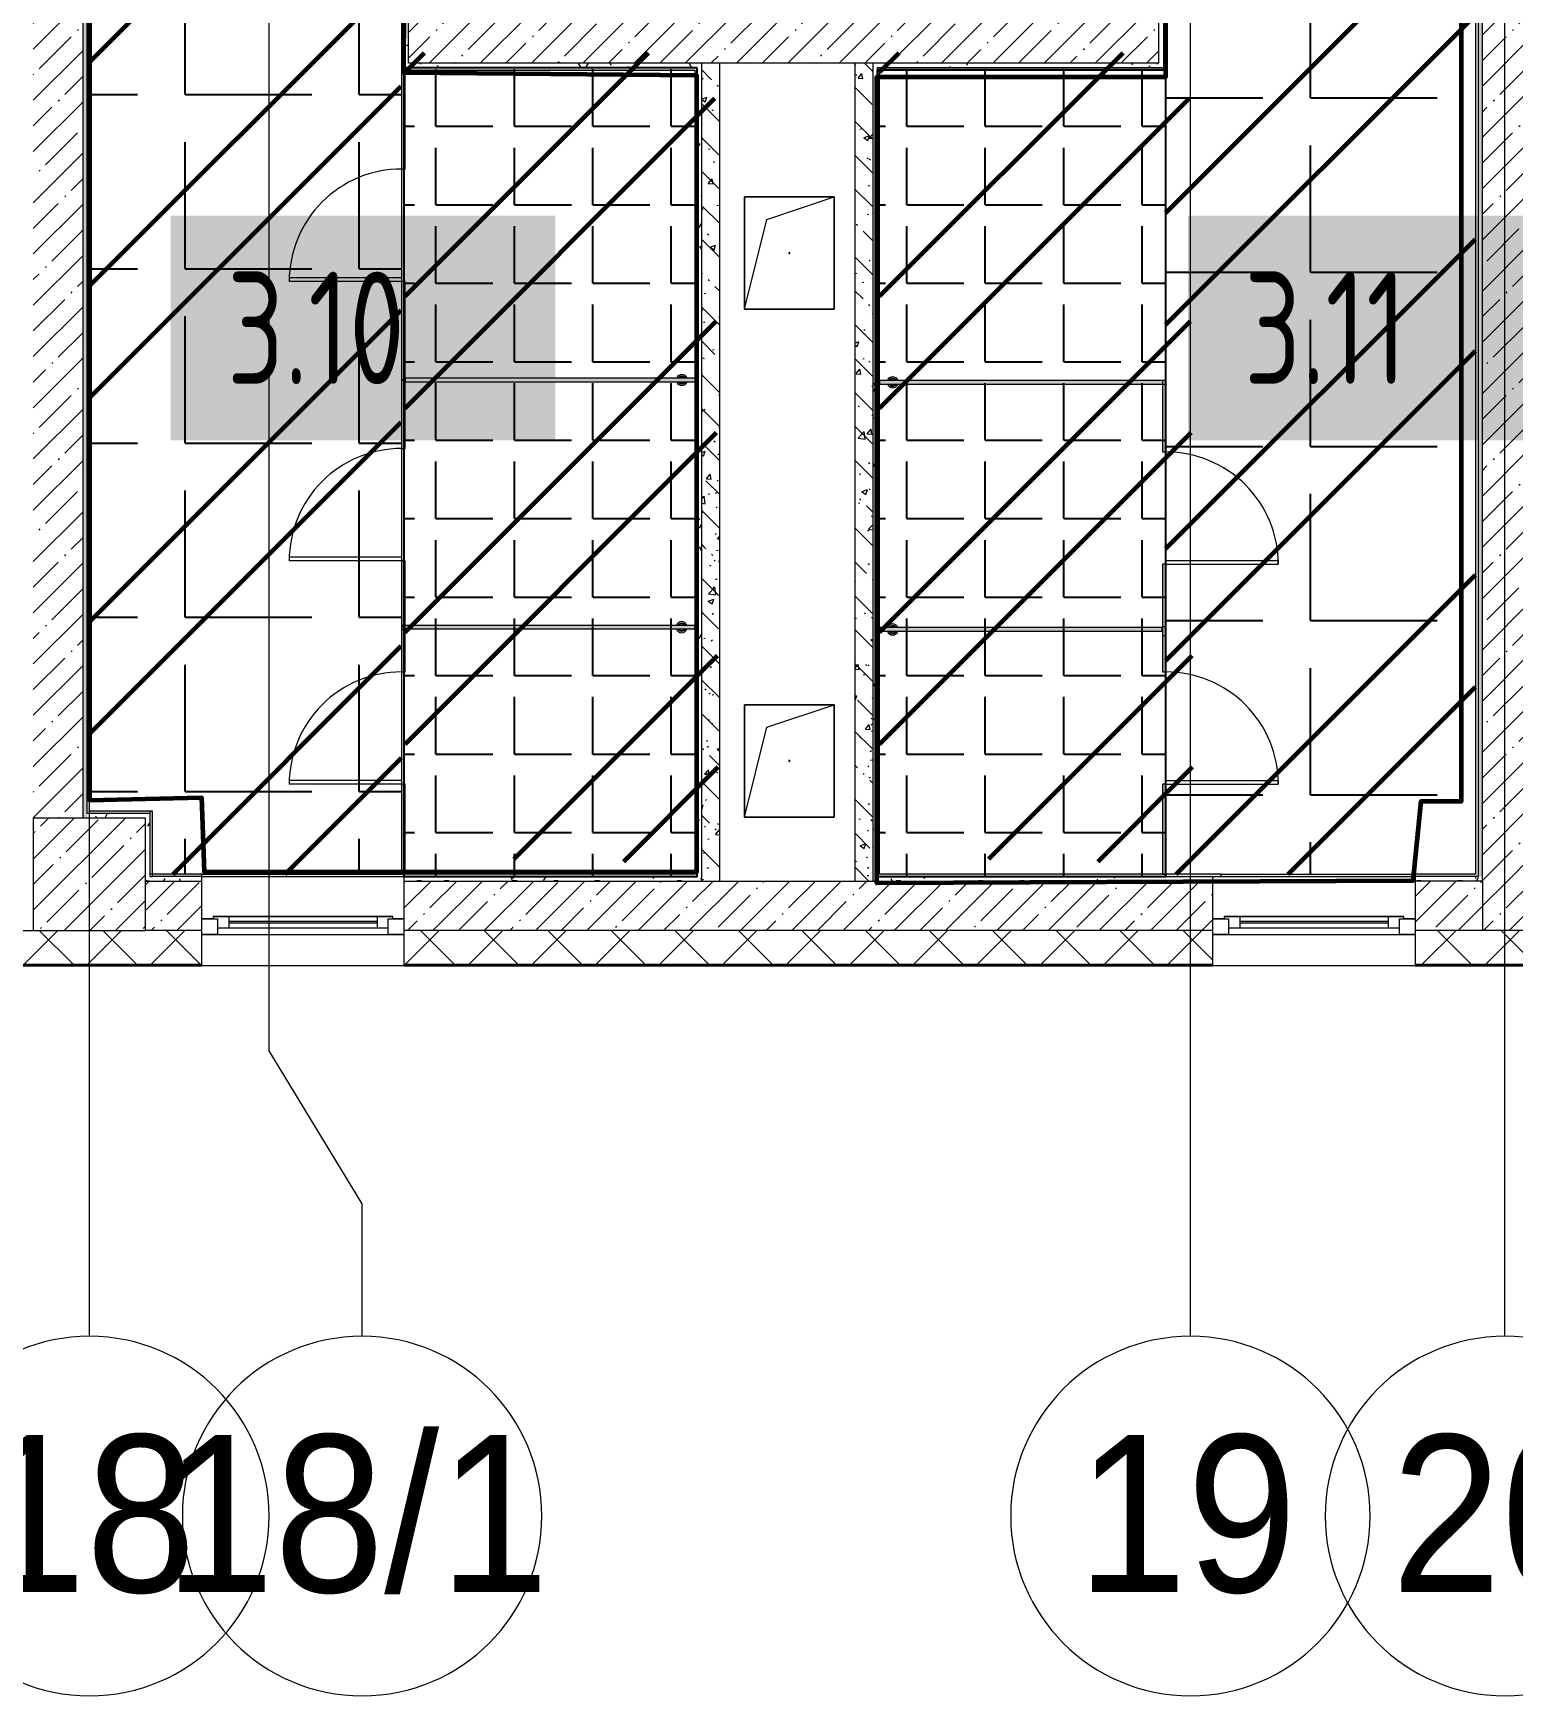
# Model space of a CAD drawing. Header units: millimetres. Extents: x -164500 to 426394, y -51911 to 102118.
# Drawn here: x 354637 to 361222, y -3506 to 3894 of the extents above; entities that cross this region are included whole.
import ezdxf

# ---------------------------------------------------------------- set-up
doc = ezdxf.new("R2010")
doc.units = ezdxf.units.MM
doc.layers.add('1.2.1) плитка КР3', color=140, linetype='Continuous')
doc.layers.add('1.4) Пл КР4', color=125, linetype='Continuous')
for name, color, linetype, lineweight in [('196 1-3 этаж гидро изол', 6, 'Continuous', 60), ('A-FLOR', 7, 'Continuous', 9), ('A-GENM', 7, 'Continuous', 9), ('A-GENM-1', 7, 'Continuous', 20), ('A-GLAZ', 7, 'Continuous', 9), ('A-GLAZ-1', 7, 'Continuous', 5), ('A-WALL', 7, 'Continuous', 5), ('I-WALL', 7, 'Continuous', 5), ('S-COLS', 7, 'Continuous', 9), ('S-COLS-1', 7, 'Continuous', 5), ('Оси', 7, 'Continuous', 9), ('Оси-1', 7, 'Continuous', 20)]:
    doc.layers.add(name, color=color, linetype=linetype, lineweight=lineweight)
doc.layers.add('A-AREA-PATT-3', color=7, linetype='Continuous', lineweight=5, true_color=0xe6fae8, transparency=1)
for name, color, linetype, lineweight, true_color in [('A-DOOR-1', 7, 'Continuous', 5, 0xc0c0c0), ('A-WALL-1', 9, 'Continuous', 5, 0x808080), ('A-WALL-FNSH-1', 9, 'Continuous', 5, 0x808080)]:
    doc.layers.add(name, color=color, linetype=linetype, lineweight=lineweight, true_color=true_color)
doc.styles.add('Arial', font='arial.ttf', dxfattribs={"width": 0.9, "height": 700})
doc.styles.add('СПДС', font='ГОСТ тип А.ttf', dxfattribs={"width": 0.9})
pattern_1 = [(45, (289227.4, 1e-08), (-114.04925, 114.04925), []), (45, (289341.45, 1e-08), (-114.04925, 114.04925), [201.612, -40.322, 6.706, -33.617])]
pattern_2 = [(135, (289227.4, 1e-08), (-150.8683, -150.8683), [213.36, -35.56, 7.112, -35.56]), (135, (289227.4, 150.77), (-150.8683, -150.8683), []), (50, (289227.4, 1e-08), (255.05767, -22.3145), [26.67, -293.37]), (355, (289227.4, 1e-08), (-49.3404, 267.4791), [21.336, -234.696]), (100.451, (289248.66, -1.86), (205.7195, 245.1636), [22.666, -249.326]), (46.184, (289227.4, 71.12), (379.511, -58.86), [40.005, -440.055]), (96.636, (289259.03, 66.2), (332.3634, 346.399), [33.999, -373.989]), (351.184, (289227.4, 71.12), (332.3669, 346.3953), [32.004, -352.044]), (21, (289262.96, 53.34), (212.2602, -143.1711), [26.67, -293.37]), (326, (289262.96, 53.34), (86.5224, 257.8632), [21.336, -234.696]), (71.451, (289280.65, 41.4), (298.78395, 114.6901), [22.666, -249.326]), (37.5, (289227.4, 1e-08), (4.32385, 118.37751), [6.706, -225.146, 6.706, -231.546, -235.585]), (37.5, (289227.4, 1e-08), (4.32385, 118.37751), [-470.103, 6.706, -228.879]), (7.5, (289227.4, 1e-08), (93.54758, 140.2533), [6.706, -129.134, 6.706, -219.812, -89.789]), (7.5, (289227.4, 1e-08), (93.54758, 140.2533), [-362.356, 6.706, -83.083]), (327.5, (289148.1, 1e-08), (189.82734, -8.02019), [6.706, -82.194, 6.706, -270.662, -368.046]), (327.5, (289148.1, 1e-08), (189.82734, -8.02019), [-366.268, 6.706, -361.34]), (317.5, (289112.54, 1e-08), (207.38114, 35.59764), [6.706, -108.864, 6.706, -177.495, -261.366]), (317.5, (289112.54, 1e-08), (207.38114, 35.59764), [-299.771, 6.706, -254.66])]
pattern_3 = [(0, (289227.4, 1e-08), (243.84, 60.96), [20.117, -162.763, 20.117, -162.763, -975.36]), (0, (289227.4, 1e-08), (243.84, 60.96), [-365.76, 20.117, -345.643, 20.117, -162.763, -426.72]), (0, (289227.4, 1e-08), (243.84, 60.96), [-914.4, 20.117, -101.803, 20.117, -284.683]), (120, (289318.84, 30.48), (-174.71291, 180.691634), [20.117, -162.763, 20.117, -162.763, -975.36]), (120, (289318.84, 30.48), (-174.71291, 180.691634), [-365.76, 20.117, -345.643, 20.117, -162.763, -426.72]), (120, (289318.84, 30.48), (-174.71291, 180.691634), [-914.4, 20.117, -101.803, 20.117, -284.683]), (240, (289349.32, 152.4), (-69.12709, -241.651634), [20.117, -162.763, 20.117, -162.763, -975.36]), (240, (289349.32, 152.4), (-69.12709, -241.651634), [-365.76, 20.117, -345.643, 20.117, -162.763, -426.72]), (240, (289349.32, 152.4), (-69.12709, -241.651634), [-914.4, 20.117, -101.803, 20.117, -284.683])]
pattern_4 = [(0, (205553.12, 26879), (0, 349.25), [254, -95.25]), (90, (205553.12, 26879), (-349.25, 2e-14), [254, -95.25])]

# ---------------------------------------------------------------- blocks, each defined once
blk = doc.blocks.new('BSC_Колонна _Прямоугольная - 500х500-V523-Объем проектирования 3 этажа')
at = {"layer": 'S-COLS-1'}
h = blk.add_hatch(dxfattribs=at)
h.set_pattern_fill('FP_16', color=256, style=0, pattern_type=2)
h.set_pattern_definition([(45, (-65660, -150), (-114.04925, 114.04925), []), (45, (-65545.95, -150), (-114.04925, 114.04925), [201.613, -40.323, 6.706, -33.617])])
h.paths.add_polyline_path([(-219.2, -250), (250, -250), (250, 250), (-250, 250), (-250, -250)])
for p, q in [((250, 250), (-250, 250)), ((-250, 250), (-250, -250)), ((250, -250), (250, 250)), ((-250, -250), (250, -250))]:
    blk.add_line(p, q, dxfattribs=at)
blk = doc.blocks.new('120_Окно_СКБ_1Ст - 120_Окно_СКБ_1Ст 900х2500_h_-V538-Объем проектирования 3 этажа')
at = {"layer": 'A-GLAZ'}
for p, q in [((-450, -127), (-450, -57)), ((-450, -57), (-380, -57)), ((-380, -57), (-380, -127)), ((380, -127), (380, -57)), ((380, -57), (450, -57)), ((450, -57), (450, -127)), ((-380, -127), (-450, -127)), ((-380, -127), (-400, -127)), ((-400, -127), (-400, -137)), ((-400, -137), (400, -137)), ((400, -137), (-400, -137)), ((380, -87), (-380, -87)), ((-380, -87), (-380, -127)), ((-330, -137), (-330, -87)), ((330, -137), (330, -87)), ((380, -127), (380, -87)), ((450, -127), (380, -127)), ((400, -127), (380, -127)), ((400, -137), (400, -127))]:
    blk.add_line(p, q, dxfattribs=at)
at = {"layer": 'A-GLAZ-1'}
for p, q in [((450, -57), (-450, -57)), ((-450, -127), (-400, -127)), ((-330, -107), (330, -107)), ((330, -117), (-330, -117)), ((400, -127), (450, -127))]:
    blk.add_line(p, q, dxfattribs=at)
blk = doc.blocks.new('GM_Отверстие прямоугольное _в плите_ - Отверстие-21609437-Объем проектирования 3 этажа')
at = {"layer": 'A-GENM'}
for p, q in [((-200, -250), (-200, 250)), ((-200, 250), (200, 250)), ((200, 250), (-200, 250)), ((-200, 250), (-200, -250)), ((-100, 150), (200, 250)), ((200, 250), (200, -250)), ((200, -250), (200, 250)), ((-200, -250), (-100, 150)), ((200, -250), (-200, -250)), ((-200, -250), (200, -250))]:
    blk.add_line(p, q, dxfattribs=at)
for start, end in [(360, 180), (180, 360)]:
    blk.add_arc((0, 0), 2.5, start, end, dxfattribs=at)
blk = doc.blocks.new('131_Сантехническая перегородка_Дверь_ поз_4 - СД-1-30830986-Объем проектирования 3 этажа')
at = {"layer": 'A-GENM'}
for points in [[(-190, -8), (250, -8), (250, 8), (-190, 8)], [(750, -8), (1190, -7.6), (1190, 8), (750, 8)]]:
    blk.add_hatch(color=256, dxfattribs=at).paths.add_polyline_path(points)
at = {"layer": 'A-DOOR-1'}
for p, q in [((266, 508), (250, 508)), ((250, 8), (250, 508)), ((266, 8), (266, 508)), ((266, 8), (250, 8))]:
    blk.add_line(p, q, dxfattribs=at)
blk.add_arc((250, 8), 500, 360, 90, dxfattribs=at)
at = {"layer": 'A-GENM-1'}
for p, q in [((250, 8), (-190, 8)), ((-190, 8), (-190, -8)), ((250, -8), (250, 8)), ((1190, 8), (750, 8)), ((750, 8), (750, -8)), ((1190, -8), (1190, 8)), ((-190, -8), (250, -8)), ((750, -8), (1190, -8))]:
    blk.add_line(p, q, dxfattribs=at)
blk = doc.blocks.new('131_Сантехническая перегородка_Дверь - СД-1-29846662-Объем проектирования 3 этажа')
at = {"layer": 'A-GENM'}
for points in [[(0, -8), (317.3, -8), (317.3, 8), (0, 8)], [(817.3, -8), (1119.2, -7.8), (1119.2, 8), (817.3, 8), (817.3, -7.8)]]:
    blk.add_hatch(color=256, dxfattribs=at).paths.add_polyline_path(points)
at = {"layer": 'A-DOOR-1'}
for p, q in [((333.3, -8), (317.3, -8)), ((317.3, -8), (317.3, -508)), ((333.3, -8), (333.3, -508)), ((333.3, -508), (317.3, -508))]:
    blk.add_line(p, q, dxfattribs=at)
blk.add_arc((317.3, -8), 500, 270, 0, dxfattribs=at)
at = {"layer": 'A-GENM-1'}
for p, q in [((317.3, 8), (0, 8)), ((0, 8), (0, -8)), ((317.3, -8), (317.3, 8)), ((1134.7, 8), (817.3, 8)), ((817.3, 8), (817.3, -8)), ((1134.7, -8), (1134.7, 8)), ((0, -8), (317.3, -8)), ((817.3, -8), (1134.7, -8))]:
    blk.add_line(p, q, dxfattribs=at)
blk = doc.blocks.new('131_Сантехническая перегородка_Дверь - СД-1-30819167-Объем проектирования 3 этажа')
at = {"layer": 'A-GENM'}
for points in [[(0, -8), (2, -8), (2, 7.5), (18, 7.5), (18, -8), (305.2, -8), (305.2, 8), (0, 7.5)], [(805.2, -8), (1109, -8), (1109, 8), (805.2, 8)]]:
    blk.add_hatch(color=256, dxfattribs=at).paths.add_polyline_path(points)
at = {"layer": 'A-DOOR-1'}
for p, q in [((321.2, 508), (305.2, 508)), ((305.2, 8), (305.2, 508)), ((321.2, 8), (321.2, 508)), ((321.2, 8), (305.2, 8))]:
    blk.add_line(p, q, dxfattribs=at)
blk.add_arc((305.2, 8), 500, 360, 90, dxfattribs=at)
at = {"layer": 'A-GENM-1'}
for p, q in [((305.2, 8), (0, 8)), ((0, 8), (0, -8)), ((305.2, -8), (305.2, 8)), ((1110.4, 8), (805.2, 8)), ((805.2, 8), (805.2, -8)), ((1110.4, -8), (1110.4, 8)), ((0, -8), (305.2, -8)), ((805.2, -8), (1110.4, -8))]:
    blk.add_line(p, q, dxfattribs=at)
blk = doc.blocks.new('131_Сантехническая перегородка_Дверь_сдвиг_ - СД-1-30823593-Объем проектирования 3 этажа')
at = {"layer": 'A-GENM'}
for points in [[(0, -3), (0, -8), (400, -8), (400, 8), (0, 8)], [(900, 8), (900, -8), (1089, -8), (1089, 8)]]:
    blk.add_hatch(color=256, dxfattribs=at).paths.add_polyline_path(points)
at = {"layer": 'A-DOOR-1'}
for p, q in [((416, 508), (400, 508)), ((400, 8), (400, 508)), ((416, 8), (416, 508)), ((416, 8), (400, 8))]:
    blk.add_line(p, q, dxfattribs=at)
blk.add_arc((400, 8), 500, 360, 90, dxfattribs=at)
at = {"layer": 'A-GENM-1'}
for p, q in [((400, 8), (0, 8)), ((0, 8), (0, -8)), ((400, -8), (400, 8)), ((1100, 8), (900, 8)), ((900, 8), (900, -8)), ((1100, -8), (1100, 8)), ((0, -8), (400, -8)), ((900, -8), (1100, -8))]:
    blk.add_line(p, q, dxfattribs=at)
blk = doc.blocks.new('131_Сантехническая перегородка_Дверь_сдвиг_ - СД-1-30819161-Объем проектирования 3 этажа')
at = {"layer": 'A-GENM'}
for points in [[(0, 8), (0, -8), (400, -8), (400, 8), (119.6, 8)], [(900, -8), (1061.8, -8), (1061.8, 8), (900, 8)]]:
    blk.add_hatch(color=256, dxfattribs=at).paths.add_polyline_path(points)
at = {"layer": 'A-DOOR-1'}
for p, q in [((416, -8), (400, -8)), ((400, -8), (400, -508)), ((416, -8), (416, -508)), ((416, -508), (400, -508))]:
    blk.add_line(p, q, dxfattribs=at)
blk.add_arc((400, -8), 500, 270, 0, dxfattribs=at)
at = {"layer": 'A-GENM-1'}
for p, q in [((400, 8), (0, 8)), ((0, 8), (0, -8)), ((400, -8), (400, 8)), ((1100, 8), (900, 8)), ((900, 8), (900, -8)), ((1100, -8), (1100, 8)), ((0, -8), (400, -8)), ((900, -8), (1100, -8))]:
    blk.add_line(p, q, dxfattribs=at)
blk = doc.blocks.new('131_Сантехническая перегородка - СП-4-30850764-Объем проектирования 3 этажа')
at = {"layer": 'A-GENM'}
blk.add_hatch(color=256, dxfattribs=at).paths.add_polyline_path([(1215, -8), (1330, -8), (1330, 8), (56.1, 8), (56.1, -8), (517.2, -8)])
at = {"layer": 'A-GENM', "flags": 128}
for points in [[(126.7, 8), (126.3, 8.5), (126, 9), (125.6, 9.5), (125.2, 9.9), (124.8, 10.4), (124.4, 10.8), (123.9, 11.2), (123.5, 11.6), (123, 12), (122.5, 12.3), (122, 12.7), (121.5, 13), (121, 13.3), (120.5, 13.6), (119.9, 13.8), (119.4, 14), (118.8, 14.3), (118.2, 14.4), (117.6, 14.6), (117, 14.7), (116.5, 14.9), (115.9, 14.9), (115.3, 15), (114.7, 15.1), (114.1, 15.1), (113.5, 15.1), (112.8, 15), (112.2, 15), (111.7, 14.9), (111.1, 14.8), (110.5, 14.7), (109.9, 14.5), (109.3, 14.4), (108.7, 14.2), (108.2, 13.9), (107.6, 13.7), (107.1, 13.4), (106.5, 13.2), (106, 12.9), (105.5, 12.5), (105, 12.2), (104.5, 11.8), (104.1, 11.4), (103.6, 11), (103.2, 10.6), (102.8, 10.2), (102.4, 9.7), (102, 9.3), (101.6, 8.8), (101.3, 8.3), (101.1, 8)], [(101.1, -8), (101.4, -8.5), (101.8, -9), (102.2, -9.5), (102.6, -9.9), (103, -10.4), (103.4, -10.8), (103.8, -11.2), (104.3, -11.6), (104.7, -12), (105.2, -12.3), (105.7, -12.7), (106.2, -13), (106.8, -13.3), (107.3, -13.6), (107.9, -13.8), (108.4, -14), (109, -14.3), (109.6, -14.4), (110.1, -14.6), (110.7, -14.7), (111.3, -14.9), (111.9, -14.9), (112.5, -15), (113.1, -15.1), (113.7, -15.1), (114.3, -15.1), (114.9, -15), (115.5, -15), (116.1, -14.9), (116.7, -14.8), (117.3, -14.7), (117.9, -14.5), (118.5, -14.4), (119, -14.2), (119.6, -13.9), (120.2, -13.7), (120.7, -13.4), (121.2, -13.2), (121.7, -12.9), (122.3, -12.5), (122.7, -12.2), (123.2, -11.8), (123.7, -11.4), (124.1, -11), (124.6, -10.6), (125, -10.2), (125.4, -9.7), (125.8, -9.3), (126.1, -8.8), (126.5, -8.3), (126.7, -8)]]:
    blk.add_lwpolyline(points, dxfattribs=at)
at = {"layer": 'A-GENM'}
for radius, start, end in [(24.6, 19.91127, 160.08873), (17.6, 37.33695, 151.02691), (15.1, 33.78108, 146.21892), (24.6, 199.91127, 340.08873), (17.6, 208.97309, 322.66305), (15.1, 213.78108, 326.21892)]:
    blk.add_arc((113.9, 0), radius, start, end, dxfattribs=at)
at = {"layer": 'A-GENM-1'}
for p, q in [((1330, 8), (55.2, 8)), ((55.2, 8), (55.2, -8)), ((1330, -8), (1330, 8)), ((55.2, -8), (1330, -8))]:
    blk.add_line(p, q, dxfattribs=at)
blk = doc.blocks.new('131_Сантехническая перегородка - СП-4-30850728-Объем проектирования 3 этажа')
at = {"layer": 'A-GENM'}
blk.add_hatch(color=256, dxfattribs=at).paths.add_polyline_path([(143.3, -8), (1330, -8), (1330, 8), (72.2, 8), (72.2, -8)])
at = {"layer": 'A-GENM', "flags": 128}
for points in [[(142.8, 8), (142.5, 8.5), (142.1, 9), (141.8, 9.5), (141.4, 9.9), (141, 10.4), (140.5, 10.8), (140.1, 11.2), (139.6, 11.6), (139.2, 12), (138.7, 12.3), (138.2, 12.7), (137.7, 13), (137.1, 13.3), (136.6, 13.6), (136.1, 13.8), (135.5, 14), (134.9, 14.3), (134.4, 14.4), (133.8, 14.6), (133.2, 14.7), (132.6, 14.9), (132, 14.9), (131.4, 15), (130.8, 15.1), (130.2, 15.1), (129.6, 15.1), (129, 15), (128.4, 15), (127.8, 14.9), (127.2, 14.8), (126.6, 14.7), (126, 14.5), (125.4, 14.4), (124.9, 14.2), (124.3, 13.9), (123.8, 13.7), (123.2, 13.4), (122.7, 13.2), (122.2, 12.9), (121.7, 12.5), (121.2, 12.2), (120.7, 11.8), (120.2, 11.4), (119.8, 11), (119.3, 10.6), (118.9, 10.2), (118.5, 9.7), (118.1, 9.3), (117.8, 8.8), (117.4, 8.3), (117.3, 8)], [(117.3, -8), (117.6, -8.5), (117.9, -9), (118.3, -9.5), (118.7, -9.9), (119.1, -10.4), (119.5, -10.8), (120, -11.2), (120.4, -11.6), (120.9, -12), (121.4, -12.3), (121.9, -12.7), (122.4, -13), (122.9, -13.3), (123.5, -13.6), (124, -13.8), (124.6, -14), (125.1, -14.3), (125.7, -14.4), (126.3, -14.6), (126.9, -14.7), (127.5, -14.9), (128.1, -14.9), (128.7, -15), (129.3, -15.1), (129.9, -15.1), (130.5, -15.1), (131.1, -15), (131.7, -15), (132.3, -14.9), (132.9, -14.8), (133.4, -14.7), (134, -14.5), (134.6, -14.4), (135.2, -14.2), (135.7, -13.9), (136.3, -13.7), (136.8, -13.4), (137.4, -13.2), (137.9, -12.9), (138.4, -12.5), (138.9, -12.2), (139.4, -11.8), (139.8, -11.4), (140.3, -11), (140.7, -10.6), (141.1, -10.2), (141.5, -9.7), (141.9, -9.3), (142.3, -8.8), (142.6, -8.3), (142.8, -8)]]:
    blk.add_lwpolyline(points, dxfattribs=at)
at = {"layer": 'A-GENM'}
for radius, start, end in [(24.6, 19.91127, 160.08873), (17.6, 37.33695, 151.02691), (15.1, 33.78108, 146.21892), (24.6, 199.91127, 340.08873), (17.6, 208.97309, 322.66305), (15.1, 213.78108, 326.21892)]:
    blk.add_arc((130, 0), radius, start, end, dxfattribs=at)
at = {"layer": 'A-GENM-1'}
for p, q in [((1330, 8), (71.3, 8)), ((71.3, 8), (71.3, -8)), ((1330, -8), (1330, 8)), ((71.3, -8), (1330, -8))]:
    blk.add_line(p, q, dxfattribs=at)
blk = doc.blocks.new('131_Сантехническая перегородка - СП-4-30819166-Объем проектирования 3 этажа')
at = {"layer": 'A-GENM'}
blk.add_hatch(color=256, dxfattribs=at).paths.add_polyline_path([(1322.9, 8), (41.3, 8), (41.3, -8), (1330, -8), (1330, 8)])
at = {"layer": 'A-GENM', "flags": 128}
for points in [[(111.4, 8), (111, 8.5), (110.7, 9), (110.3, 9.5), (109.9, 9.9), (109.5, 10.4), (109.1, 10.8), (108.6, 11.2), (108.2, 11.6), (107.7, 12), (107.2, 12.3), (106.7, 12.7), (106.2, 13), (105.7, 13.3), (105.2, 13.6), (104.6, 13.8), (104, 14), (103.5, 14.3), (102.9, 14.4), (102.3, 14.6), (101.7, 14.7), (101.1, 14.9), (100.6, 14.9), (100, 15), (99.4, 15.1), (98.7, 15.1), (98.1, 15.1), (97.5, 15), (96.9, 15), (96.3, 14.9), (95.8, 14.8), (95.2, 14.7), (94.6, 14.5), (94, 14.4), (93.4, 14.2), (92.9, 13.9), (92.3, 13.7), (91.8, 13.4), (91.2, 13.2), (90.7, 12.9), (90.2, 12.5), (89.7, 12.2), (89.2, 11.8), (88.8, 11.4), (88.3, 11), (87.9, 10.6), (87.5, 10.2), (87.1, 9.7), (86.7, 9.3), (86.3, 8.8), (86, 8.3), (85.8, 8)], [(85.8, -8), (86.1, -8.5), (86.5, -9), (86.9, -9.5), (87.2, -9.9), (87.6, -10.4), (88.1, -10.8), (88.5, -11.2), (89, -11.6), (89.4, -12), (89.9, -12.3), (90.4, -12.7), (90.9, -13), (91.5, -13.3), (92, -13.6), (92.6, -13.8), (93.1, -14), (93.7, -14.3), (94.3, -14.4), (94.8, -14.6), (95.4, -14.7), (96, -14.9), (96.6, -14.9), (97.2, -15), (97.8, -15.1), (98.4, -15.1), (99, -15.1), (99.6, -15), (100.2, -15), (100.8, -14.9), (101.4, -14.8), (102, -14.7), (102.6, -14.5), (103.2, -14.4), (103.7, -14.2), (104.3, -13.9), (104.8, -13.7), (105.4, -13.4), (105.9, -13.2), (106.4, -12.9), (106.9, -12.5), (107.4, -12.2), (107.9, -11.8), (108.4, -11.4), (108.8, -11), (109.3, -10.6), (109.7, -10.2), (110.1, -9.7), (110.5, -9.3), (110.8, -8.8), (111.2, -8.3), (111.4, -8)]]:
    blk.add_lwpolyline(points, dxfattribs=at)
at = {"layer": 'A-GENM'}
for radius, start, end in [(24.6, 19.91127, 160.08873), (17.6, 28.97309, 151.02691), (15.1, 33.78108, 146.21892), (24.6, 199.91127, 340.08873), (17.6, 208.97309, 331.02691), (15.1, 213.78108, 326.21892)]:
    blk.add_arc((98.6, 0), radius, start, end, dxfattribs=at)
at = {"layer": 'A-GENM-1'}
for p, q in [((1330, 8), (39.9, 8)), ((39.9, 8), (39.9, -8)), ((1330, -8), (1330, 8)), ((39.9, -8), (1330, -8))]:
    blk.add_line(p, q, dxfattribs=at)
blk = doc.blocks.new('131_Сантехническая перегородка - СП-4-29831414-Объем проектирования 3 этажа')
at = {"layer": 'A-GENM'}
blk.add_hatch(color=256, dxfattribs=at).paths.add_polyline_path([(1307.1, 8), (25.5, 8), (25.5, -8), (1330, -8), (1330, 8)])
at = {"layer": 'A-GENM', "flags": 128}
for points in [[(97, 8), (96.7, 8.5), (96.3, 9), (95.9, 9.5), (95.5, 9.9), (95.1, 10.4), (94.7, 10.8), (94.3, 11.2), (93.8, 11.6), (93.3, 12), (92.9, 12.3), (92.4, 12.7), (91.8, 13), (91.3, 13.3), (90.8, 13.6), (90.2, 13.8), (89.7, 14), (89.1, 14.3), (88.5, 14.4), (88, 14.6), (87.4, 14.7), (86.8, 14.9), (86.2, 14.9), (85.6, 15), (85, 15.1), (84.4, 15.1), (83.8, 15.1), (83.2, 15), (82.6, 15), (82, 14.9), (81.4, 14.8), (80.8, 14.7), (80.2, 14.5), (79.6, 14.4), (79.1, 14.2), (78.5, 13.9), (77.9, 13.7), (77.4, 13.4), (76.9, 13.2), (76.4, 12.9), (75.8, 12.5), (75.3, 12.2), (74.9, 11.8), (74.4, 11.4), (74, 11), (73.5, 10.6), (73.1, 10.2), (72.7, 9.7), (72.3, 9.3), (72, 8.8), (71.6, 8.3), (71.4, 8)], [(71.4, -8), (71.8, -8.5), (72.1, -9), (72.5, -9.5), (72.9, -9.9), (73.3, -10.4), (73.7, -10.8), (74.1, -11.2), (74.6, -11.6), (75.1, -12), (75.6, -12.3), (76.1, -12.7), (76.6, -13), (77.1, -13.3), (77.6, -13.6), (78.2, -13.8), (78.7, -14), (79.3, -14.3), (79.9, -14.4), (80.5, -14.6), (81.1, -14.7), (81.6, -14.9), (82.2, -14.9), (82.8, -15), (83.4, -15.1), (84, -15.1), (84.6, -15.1), (85.2, -15), (85.8, -15), (86.4, -14.9), (87, -14.8), (87.6, -14.7), (88.2, -14.5), (88.8, -14.4), (89.4, -14.2), (89.9, -13.9), (90.5, -13.7), (91, -13.4), (91.6, -13.2), (92.1, -12.9), (92.6, -12.5), (93.1, -12.2), (93.6, -11.8), (94, -11.4), (94.5, -11), (94.9, -10.6), (95.3, -10.2), (95.7, -9.7), (96.1, -9.3), (96.5, -8.8), (96.8, -8.3), (97, -8)]]:
    blk.add_lwpolyline(points, dxfattribs=at)
at = {"layer": 'A-GENM'}
for radius, start, end in [(24.6, 19.91127, 160.08873), (17.6, 28.97309, 151.02691), (15.1, 33.78108, 146.21892), (24.6, 199.91127, 340.08873), (17.6, 208.97309, 331.02691), (15.1, 213.78108, 326.21892)]:
    blk.add_arc((84.2, 0), radius, start, end, dxfattribs=at)
at = {"layer": 'A-GENM-1'}
for p, q in [((1330, 8), (25.5, 8)), ((25.5, 8), (25.5, -8)), ((1330, -8), (1330, 8)), ((25.5, -8), (1330, -8))]:
    blk.add_line(p, q, dxfattribs=at)
blk = doc.blocks.new('Ось сетки - D8-29747960-Объем проектирования 3 этажа')
at = {"layer": 'Оси-1'}
for start, end in [(360, 180), (180, 360)]:
    blk.add_arc((0, 0), 4, start, end, dxfattribs=at)

msp = doc.modelspace()

# ---------------------------------------------------------------- hatches: boundary and pattern name
at = {"layer": '1.2.1) плитка КР3'}
h = msp.add_hatch(dxfattribs=at)
h.set_pattern_fill('ANGLE', color=256, scale=111)
h.set_pattern_definition([(0, (346008.4, 26879.94), (0, 775.335), [563.88, -211.455]), (90, (346008.4, 26879.94), (-775.335, 5e-14), [563.88, -211.455])])
h.paths.add_polyline_path([(356286.402, 7671.396), (356087.402, 7671.396), (356086.402, 7895.784), (355167.402, 7904.216), (355167.402, 7391.396), (354887.402, 7391.396), (354887.402, 431), (355168.402, 431), (355168.402, 151), (356275.402, 151), (356275.402, 573.396), (356276.176, 1073.396), (356275.402, 1073.396), (356275.402, 1273.396), (356275.402, 1567.581), (356276.301, 2067.581), (356275.402, 2067.581), (356275.402, 2372.765), (356275.402, 2811.396), (356276.531, 3311.396), (356275.402, 3311.396), (356275.402, 3762.396), (356286.402, 3762.396)])
h = msp.add_hatch(dxfattribs=at)
h.set_pattern_fill('ANGLE', color=256, scale=111)
h.set_pattern_definition([(0, (207580, 3604.9), (0, 775.335), [563.88, -211.455]), (90, (207580, 3604.9), (-775.335, 5e-14), [563.88, -211.455])])
h.paths.add_polyline_path([(361055.402, 7671.396), (360847.402, 7672), (360837.402, 7900), (359962.402, 7899), (359977.402, 7671.396), (359677.402, 7671.396), (359677.402, 151), (360775.402, 151), (361056.402, 151), (361055.402, 548.896)])
at = {"layer": '1.4) Пл КР4'}
h = msp.add_hatch(dxfattribs=at)
h.set_pattern_fill('ANGLE', color=256, scale=50)
h.set_pattern_definition(pattern_4)
h.paths.add_polyline_path([(357592.402, 3739), (356287.402, 3739), (356287.402, 140), (357592.402, 140)])
h = msp.add_hatch(dxfattribs=at)
h.set_pattern_fill('ANGLE', color=256, scale=50)
h.set_pattern_definition(pattern_4)
h.paths.add_polyline_path([(359678.402, 3728.5), (358393.282, 3728.5), (358393.282, 140), (359678.402, 140)])
at = {"layer": '196 1-3 этаж гидро изол'}
h = msp.add_hatch(dxfattribs=at)
h.set_pattern_fill('ANSI32', color=256, scale=111)
h.set_pattern_definition([(45, (205553.1, 26879), (-747.606, 747.606), []), (45, (206051.5, 26879), (-747.606, 747.606), [])])
h.paths.add_polyline_path([(356286.402, 7671.396), (356087.402, 7671.396), (356086.402, 7895.784), (355167.402, 7904.216), (355167.402, 7391.396), (354887.402, 7391.396), (354887.402, 431), (355168.402, 431), (355168.402, 151), (356275.402, 151), (356275.402, 573.396), (356276.176, 1073.396), (356275.402, 1073.396), (356275.402, 1273.396), (356275.402, 1567.581), (356276.301, 2067.581), (356275.402, 2067.581), (356275.402, 2372.765), (356275.402, 2811.396), (356276.531, 3311.396), (356275.402, 3311.396), (356275.402, 3762.396), (356286.402, 3762.396)])
h = msp.add_hatch(dxfattribs=at)
h.set_pattern_fill('ANSI32', color=256, scale=111)
h.set_pattern_definition([(45, (67124.7, 3603.9), (-747.6063, 747.6063), []), (45, (67623.1, 3603.9), (-747.6063, 747.6063), [])])
h.paths.add_polyline_path([(361055.402, 7671.396), (360847.402, 7672), (360837.402, 7900), (359962.402, 7899), (359977.402, 7671.396), (359677.402, 7671.396), (359677.402, 151), (360775.402, 151), (361056.402, 151), (361055.402, 548.896)])
h = msp.add_hatch(dxfattribs=at)
h.set_pattern_fill('ANSI32', color=256, scale=111)
h.set_pattern_definition([(45, (352901.4, 3818.1), (-747.6, 747.6), []), (45, (353399.8, 3818.1), (-747.6, 747.6), [])])
h.paths.add_polyline_path([(357670.402, 3807.115), (356292.402, 3807.115), (356292.402, 229.115), (357687.402, 198.115)])
h = msp.add_hatch(dxfattribs=at)
h.set_pattern_fill('ANSI32', color=256, scale=111)
h.set_pattern_definition([(45, (355013.3, 3818.1), (-747.6, 747.6), []), (45, (355511.7, 3818.1), (-747.6, 747.6), [])])
h.paths.add_polyline_path([(359782.282, 3807.115), (358404.282, 3807.115), (358404.282, 229.115), (359799.282, 198.115)])
at = {"layer": 'A-AREA-PATT-3'}
h = msp.add_hatch(color=256, dxfattribs=at)
h.paths.add_polyline_path([(355168.402, 145.5), (357586.902, 145.5), (357586.902, 3734), (357581.402, 3729), (357581.402, 151), (355168.402, 151), (355168.402, 431), (354888.402, 431), (354888.402, 7369), (355168.402, 7369), (355168.186, 7654.5), (355162.902, 7654.5), (355162.902, 7374.5), (354882.902, 7374.5), (354882.902, 425.5), (355162.902, 425.5), (355162.902, 145.5)])
h.paths.add_polyline_path([(357530.314, 1226.596), (357542.617, 1235.536), (357542.617, 1242), (357534.129, 1241.186), (357531.492, 1238.567), (357522.709, 1234.929), (357500.701, 1242), (357502.801, 1235.536), (357515.105, 1226.596), (357522.709, 1226.596)])
h.paths.add_polyline_path([(357500.701, 1258), (357511.289, 1258.814), (357513.926, 1261.433), (357522.709, 1265.071), (357544.718, 1258), (357542.617, 1264.464), (357530.314, 1273.404), (357512.052, 1271.186), (357502.801, 1264.464)])
h.paths.add_polyline_path([(357524.152, 2326.596), (357534.808, 2328.814), (357544.06, 2335.536), (357544.06, 2342), (357535.909, 2342), (357532.935, 2338.567), (357524.152, 2334.929), (357502.143, 2342), (357504.243, 2335.536), (357516.547, 2326.596)])
h.paths.add_polyline_path([(357541.724, 2358), (357546.16, 2358), (357544.06, 2364.464), (357531.756, 2373.404), (357513.495, 2371.186), (357504.243, 2364.464), (357504.243, 2358), (357512.732, 2358.814), (357515.368, 2361.433), (357524.152, 2365.071), (357539.223, 2358)])
h.paths.add_polyline_path([(356276.402, 3729), (356281.902, 3734.5), (356281.902, 7654.5), (356087.402, 7654.5), (356087.932, 7649), (356276.402, 7649), (356276.402, 4465), (356127.402, 4465), (356127.402, 4265), (356276.402, 4265), (356276.402, 3734.5)])
h.paths.add_polyline_path([(356718.465, 3729), (357581.402, 3729), (357586.902, 3734.5), (356281.559, 3733.688), (356279.577, 3729), (356616.452, 3729)])
h = msp.add_hatch(color=256, dxfattribs=at)
h.paths.add_polyline_path([(361061.902, 145.5), (361061.902, 7654.5), (360887.402, 7654.5), (360887.402, 7649), (361056.402, 7649), (361056.402, 151), (358404.282, 151), (358404.282, 3728.5), (359678.402, 3728.5), (359678.369, 3739.5), (359672.902, 3739.453), (359672.902, 3734), (358398.782, 3734), (358398.782, 145.5), (361056.402, 145.5)])
h.paths.add_polyline_path([(358462.095, 1216.596), (358472.752, 1218.814), (358482.003, 1225.536), (358482.003, 1232), (358473.515, 1231.186), (358470.878, 1228.567), (358462.095, 1224.929), (358440.086, 1232), (358442.187, 1225.536), (358454.491, 1216.596)])
h.paths.add_polyline_path([(358450.337, 1248), (358453.312, 1251.433), (358462.095, 1255.071), (358484.103, 1248), (358482.003, 1254.464), (358469.699, 1263.404), (358451.438, 1261.186), (358442.187, 1254.464), (358442.187, 1248), (358449.669, 1248)])
h.paths.add_polyline_path([(358469.699, 2316.596), (358482.003, 2325.536), (358482.003, 2332), (358473.852, 2332), (358470.878, 2328.567), (358462.095, 2324.929), (358440.086, 2332), (358442.187, 2325.536), (358454.491, 2316.596), (358462.095, 2316.596)])
h.paths.add_polyline_path([(358480.959, 2348), (358484.103, 2348), (358482.003, 2354.464), (358469.699, 2363.404), (358451.438, 2361.186), (358442.187, 2354.464), (358442.187, 2348), (358450.675, 2348.814), (358453.312, 2351.433), (358462.095, 2355.071), (358479.667, 2348)])
h.paths.add_polyline_path([(359675.028, 3740), (359678.402, 3740), (359678.402, 7649), (359937.402, 7649), (359937.039, 7654.5), (359672.902, 7654.5), (359672.902, 3740)])
h.paths.add_polyline_path([(359864.429, 4265), (359897.402, 4265), (359897.402, 4465), (359697.402, 4465), (359697.402, 4265), (359861.031, 4265)])
at = {"layer": 'A-WALL'}
h = msp.add_hatch(dxfattribs=at)
h.set_pattern_fill('FP_24', color=256, style=0, pattern_type=2)
h.set_pattern_definition([(45, (289227.4, 1e-08), (-141.42136, 141.42136), []), (135, (289227.4, 1e-08), (-141.42136, -141.42136), [])])
h.paths.add_polyline_path([(364707.402, -250), (364927.402, -250), (364927.402, -100), (360787.402, -100), (360787.402, -250), (363157.402, -250)])
h.paths.add_polyline_path([(359835.117, -250), (359887.402, -250), (359887.402, -100), (356287.402, -100), (356287.402, -250), (359563.173, -250)])
h.paths.add_polyline_path([(355137.402, -250), (355387.402, -250), (355387.402, -100), (354387.402, -100), (354387.402, -250), (354668.181, -250)])
h.paths.add_polyline_path([(352937.402, -250), (353487.402, -250), (353487.402, -100), (352937.402, -100), (352937.402, -118)])
h.paths.add_polyline_path([(350637.402, -250), (350837.402, -250), (350837.402, -100), (350137.402, -100), (350137.402, -250)])
h.paths.add_polyline_path([(346509.861, -250), (347037.402, -250), (347037.402, -100), (345854.492, -100), (345854.492, -250), (346137.402, -250)])
at = {"layer": 'I-WALL'}
h = msp.add_hatch(dxfattribs=at)
h.set_pattern_fill('FP_191', color=256, style=0, pattern_type=2)
h.set_pattern_definition(pattern_3)
h.paths.add_polyline_path([(356287.402, 3760), (356307.402, 3760), (356307.402, 7660), (356287.402, 7660), (356287.402, 3772.636)])
h = msp.add_hatch(dxfattribs=at)
h.set_pattern_fill('FP_191', color=256, style=0, pattern_type=2)
h.set_pattern_definition(pattern_3)
h.paths.add_polyline_path([(359656.493, 3740), (359667.402, 3740), (359667.402, 7680), (359647.402, 7680), (359647.402, 3740)])
h = msp.add_hatch(dxfattribs=at)
h.set_pattern_fill('FP_191', color=256, style=0, pattern_type=2)
h.set_pattern_definition(pattern_3)
h.paths.add_polyline_path([(361087.402, 140), (361087.402, 7680), (361067.402, 7680), (361067.402, 140)])
h = msp.add_hatch(dxfattribs=at)
h.set_pattern_fill('FP_1', color=256, style=0, pattern_type=2)
h.set_pattern_definition(pattern_1)
h.paths.add_polyline_path([(361087.455, 120), (361307.402, 120), (361307.402, 7680), (361087.402, 7680), (361087.402, 120)])
h = msp.add_hatch(dxfattribs=at)
h.set_pattern_fill('FP_1', color=256, style=0, pattern_type=2)
h.set_pattern_definition(pattern_1)
h.paths.add_polyline_path([(354637.402, 400), (354857.402, 400), (354857.402, 7400), (354637.402, 7400), (354637.402, 797.231)])
h = msp.add_hatch(dxfattribs=at)
h.set_pattern_fill('FP_191', color=256, style=0, pattern_type=2)
h.set_pattern_definition(pattern_3)
h.paths.add_polyline_path([(354857.402, 400), (354877.402, 400), (354877.402, 7380), (354857.402, 7380), (354857.402, 420)])
h = msp.add_hatch(dxfattribs=at)
h.set_pattern_fill('FP_1', color=256, style=0, pattern_type=2)
h.set_pattern_definition(pattern_1)
h.paths.add_polyline_path([(359647.402, 3760), (359647.402, 3980), (356307.402, 3980), (356307.402, 3760), (359547.402, 3760)])
h = msp.add_hatch(dxfattribs=at)
h.set_pattern_fill('FP_191', color=256, style=0, pattern_type=2)
h.set_pattern_definition(pattern_3)
h.paths.add_polyline_path([(356297.033, 3740), (357592.402, 3740), (357592.229, 3760), (356287.402, 3760), (356287.402, 3740)])
h = msp.add_hatch(dxfattribs=at)
h.set_pattern_fill('FP_191', color=256, style=0, pattern_type=2)
h.set_pattern_definition(pattern_3)
h.paths.add_polyline_path([(357612.402, 140), (357612.402, 3760), (357592.402, 3739), (357592.402, 140)])
h.paths.add_polyline_path([(357592.402, 3740), (357612.402, 3760), (357592.402, 3760)])
h = msp.add_hatch(dxfattribs=at)
h.set_pattern_fill('FP_41', color=256, style=0, pattern_type=2)
h.set_pattern_definition(pattern_2)
h.paths.add_polyline_path([(357612.513, 120), (357692.402, 120), (357692.402, 3760), (357612.402, 3760), (357612.402, 120)])
h = msp.add_hatch(dxfattribs=at)
h.set_pattern_fill('FP_41', color=256, style=0, pattern_type=2)
h.set_pattern_definition(pattern_2)
h.paths.add_polyline_path([(358293.282, 120), (358373.282, 120), (358373.282, 3760), (358293.282, 3760), (358293.282, 131.624)])
h = msp.add_hatch(dxfattribs=at)
h.set_pattern_fill('FP_191', color=256, style=0, pattern_type=2)
h.set_pattern_definition(pattern_3)
h.paths.add_polyline_path([(358393.282, 3740), (359647.402, 3740), (359647.402, 3760), (358373.282, 3760), (358373.282, 3740), (358392.402, 3740)])
h = msp.add_hatch(dxfattribs=at)
h.set_pattern_fill('FP_191', color=256, style=0, pattern_type=2)
h.set_pattern_definition(pattern_3)
h.paths.add_polyline_path([(358392.402, 120), (358393.282, 120), (358392.402, 3739.044), (358373.282, 3740), (358373.282, 120)])
h = msp.add_hatch(dxfattribs=at)
h.set_pattern_fill('FP_191', color=256, style=0, pattern_type=2)
h.set_pattern_definition(pattern_3)
h.paths.add_polyline_path([(355157.402, 400), (355157.402, 420), (354877.402, 420), (354877.402, 400), (355137.402, 400)])
h = msp.add_hatch(dxfattribs=at)
h.set_pattern_fill('FP_191', color=256, style=0, pattern_type=2)
h.set_pattern_definition(pattern_3)
h.paths.add_polyline_path([(355157.402, 120), (355157.402, 400), (355137.402, 400), (355137.402, 120)])
h = msp.add_hatch(dxfattribs=at)
h.set_pattern_fill('FP_1', color=256, style=0, pattern_type=2)
h.set_pattern_definition(pattern_1)
h.paths.add_polyline_path([(361087.402, -100), (361086.818, 120), (360787.402, 120), (360787.402, -100), (360922.893, -100)])
h.paths.add_polyline_path([(358475.397, -100), (359887.402, -100), (359887.402, 120), (356287.402, 120), (356287.402, -100), (356299.845, -100)])
h.paths.add_polyline_path([(355387.402, -100), (355387.402, 120), (355137.402, 118.261), (355137.402, -100), (355212.069, -100)])
h = msp.add_hatch(dxfattribs=at)
h.set_pattern_fill('FP_191', color=256, style=0, pattern_type=2)
h.set_pattern_definition(pattern_3)
h.paths.add_polyline_path([(357592.402, 120), (357612.402, 120), (357612.402, 140), (356287.402, 140), (356287.402, 120), (357581.402, 120)])
h.paths.add_polyline_path([(355387.402, 120), (355387.402, 140), (355157.402, 140), (355157.402, 120), (355212.069, 120)])
h = msp.add_hatch(dxfattribs=at)
h.set_pattern_fill('FP_191', color=256, style=0, pattern_type=2)
h.set_pattern_definition(pattern_3)
h.paths.add_polyline_path([(361086.818, 120), (361087.402, 120), (361087.402, 140), (360787.402, 140), (360787.402, 120), (361067.402, 120)])
h.paths.add_polyline_path([(358404.282, 120), (359887.402, 120), (359887.402, 140), (358393.282, 140), (358393.393, 120)])
h = msp.add_hatch(dxfattribs=at)
h.set_pattern_fill('FP_1', color=256, style=0, pattern_type=2)
h.set_pattern_definition(pattern_1)
h.paths.add_polyline_path([(363157.402, -100), (364927.402, -100), (364927.402, 120), (361087.402, 120), (361087.402, -100), (362857.402, -100)])

# ---------------------------------------------------------------- linework, layer by layer
at = {"layer": '1.4) Пл КР4'}
for points in [[(357592.402, 3739), (356287.402, 3739), (356287.402, 140), (357592.402, 140)], [(359678.402, 3728.5), (358393.282, 3728.5), (358393.282, 140), (359678.402, 140)]]:
    msp.add_lwpolyline(points, close=True, dxfattribs=at)
at = {"layer": '196 1-3 этаж гидро изол'}
for points in [[(355176.402, 7625.705), (355176.402, 7345.705), (354887.402, 7356.705), (354887.402, 479.705), (355386.402, 492.205), (355397.402, 160.289), (357591.402, 160.289), (357591.402, 3705.705), (356286.402, 3716.705), (356306.402, 7656.705), (356061.402, 7656.705)], [(360992.402, 7619.69), (360992.402, 473.69), (360812.402, 473.69), (360776.902, 121.69), (358392.402, 110.69), (358392.402, 3699.69), (359678.402, 3699.69), (359678.402, 7619.69)]]:
    msp.add_lwpolyline(points, dxfattribs=at)
at = {"layer": 'A-FLOR'}
for p, q in [((359678.402, 3740), (359678.402, 7649)), ((356276.402, 4265), (356276.402, 2350.369)), ((358393.282, 3740), (359678.402, 3740)), ((359678.402, 151), (359678.402, 3739.5)), ((356276.402, 2349), (356276.402, 151)), ((359678.402, 1051), (359678.402, 551)), ((356276.402, 151), (356276.402, 151))]:
    msp.add_line(p, q, dxfattribs=at)
at = {"layer": 'A-WALL'}
for p, q in [((356307.402, 3760), (356307.402, 7680)), ((359667.402, 7660), (359667.402, 3740)), ((361067.402, 7660), (361067.402, 140)), ((361087.402, 120), (361087.402, 7680)), ((354857.402, 7400), (354857.402, 400)), ((359647.402, 3760), (356307.402, 3760)), ((357592.402, 140), (357592.402, 3740)), ((357612.402, 120), (357612.402, 3760)), ((358373.282, 3760), (358373.282, 120)), ((359647.402, 3740), (358393.282, 3740)), ((358393.282, 3740), (358393.282, 140)), ((355137.402, 120), (355387.402, 120)), ((356287.402, 140), (357592.402, 140)), ((356287.402, 120), (359887.402, 120)), ((358393.282, 140), (359887.402, 140)), ((361067.402, 140), (360787.402, 140)), ((361087.402, 120), (360787.402, 120)), ((350637.402, -100), (354637.402, -100)), ((355387.402, -100), (355137.402, -100)), ((359887.402, -100), (356287.402, -100)), ((354387.402, -250), (355387.402, -250)), ((354387.402, -253), (355387.402, -253)), ((356287.402, -258), (355387.402, -258)), ((356287.402, -250), (359887.402, -250)), ((356287.402, -253), (359887.402, -253)), ((360787.402, -258), (359887.402, -258)), ((360787.402, -250), (365077.402, -250)), ((360787.402, -253), (365080.402, -253))]:
    msp.add_line(p, q, dxfattribs=at)
at = {"layer": 'A-WALL-1'}
for p, q in [((359647.402, 3760), (359647.402, 7680)), ((354877.402, 420), (354877.402, 7380)), ((356287.402, 3740), (357592.402, 3740)), ((357692.402, 120), (357692.402, 3760)), ((358293.282, 3760), (358293.282, 120)), ((355157.402, 420), (354877.402, 420)), ((355387.402, 140), (355168.402, 140)), ((355387.402, -250), (355387.402, 140)), ((356287.402, 140), (356287.402, -250)), ((359887.402, -250), (359887.402, 140)), ((360787.402, 140), (360787.402, -250)), ((361087.402, 120), (361087.402, -100)), ((364927.402, -100), (360787.402, -100))]:
    msp.add_line(p, q, dxfattribs=at)
at = {"layer": 'A-WALL-FNSH-1'}
for p, q in [((356287.402, 3740), (356287.402, 7660)), ((361056.402, 7649), (361056.402, 151)), ((354888.402, 431), (354888.402, 7369)), ((356276.402, 3729), (357581.402, 3729)), ((356287.402, 3739), (357592.402, 3739)), ((357581.402, 3729), (357581.402, 151)), ((359678.402, 3739.5), (358393.282, 3739.5)), ((358393.282, 3739), (359667.402, 3739)), ((358404.282, 3728.5), (359678.402, 3728.5)), ((358404.282, 151), (358404.282, 3728.5)), ((359678.402, 3740), (359647.402, 3740)), ((359667.402, 3739), (359667.402, 3740)), ((355168.402, 431), (354888.402, 431)), ((355157.402, 140), (355157.402, 431)), ((355168.402, 140), (355168.402, 431)), ((355387.402, 151), (355157.402, 151)), ((355387.402, 140), (355387.402, 151)), ((357581.402, 151), (356287.402, 151)), ((356287.402, 151), (356287.402, 140)), ((359924.902, 151), (358404.282, 151)), ((359924.902, 140), (359924.902, 151)), ((361056.402, 151), (360787.402, 151)), ((360787.402, 151), (360787.402, 140)), ((355157.402, 140), (355168.402, 140)), ((359887.402, 140), (359924.902, 140)), ((354387.402, -258), (355387.402, -258)), ((355387.402, -258), (355387.402, -250)), ((356287.402, -250), (356287.402, -258)), ((356287.402, -258), (359887.402, -258)), ((359887.402, -258), (359887.402, -250)), ((360787.402, -250), (360787.402, -258)), ((360787.402, -258), (365085.402, -258))]:
    msp.add_line(p, q, dxfattribs=at)
at = {"layer": 'I-WALL'}
for p, q in [((356287.402, 3740), (356287.402, 3739)), ((355387.402, 151), (356276.402, 151)), ((359924.902, 151), (360787.402, 151)), ((355387.402, 140), (356287.402, 140)), ((359924.902, 140), (360787.402, 140))]:
    msp.add_line(p, q, dxfattribs=at)
at = {"layer": 'Оси'}
for points in [[(354887.402, -1906.259), (354887.402, 3093.741), (354887.402, 22398.071), (354887.402, 27398.071)], [(356100.916, -1906.259), (356100.916, -1316.349), (355687.402, -636.259), (355687.402, 4363.741), (355687.402, 22398.071), (355687.402, 27398.071)], [(359787.402, -1906.259), (359787.402, 3093.741), (359787.402, 22398.071), (359787.402, 27398.071)], [(361187.402, -1906.259), (361187.402, 3093.741), (361187.402, 22398.071), (361187.402, 27398.071)]]:
    msp.add_lwpolyline(points, dxfattribs=at)

# ---------------------------------------------------------------- block references
at = {"layer": 'A-GENM'}
for name, p, rotation in [('131_Сантехническая перегородка_Дверь_ поз_4 - СД-1-30830986-Объем проектирования 3 этажа', (356284.402, 2539), 89.99999999997657), ('131_Сантехническая перегородка - СП-4-30819166-Объем проектирования 3 этажа', (357622.73, 2350), 180), ('131_Сантехническая перегородка_Дверь - СД-1-30819167-Объем проектирования 3 этажа', (356284.402, 1240), 89.99999999997657), ('131_Сантехническая перегородка_Дверь - СД-1-29846662-Объем проектирования 3 этажа', (359670.402, 1212.785), 90.00000000002345), ('131_Сантехническая перегородка - СП-4-29831414-Объем проектирования 3 этажа', (357606.922, 1250), 180), ('131_Сантехническая перегородка_Дверь_сдвиг_ - СД-1-30823593-Объем проектирования 3 этажа', (356284.402, 151), 89.99999999997657), ('131_Сантехническая перегородка_Дверь_сдвиг_ - СД-1-30819161-Объем проектирования 3 этажа', (359670.402, 151), 90.00000000002345)]:
    msp.add_blockref(name, p, dxfattribs=dict(at, rotation=rotation))
for name, p in [('GM_Отверстие прямоугольное _в плите_ - Отверстие-21609437-Объем проектирования 3 этажа', (358002.402, 2915)), ('131_Сантехническая перегородка - СП-4-30850764-Объем проектирования 3 этажа', (358348.21, 2340)), ('131_Сантехническая перегородка - СП-4-30850728-Объем проектирования 3 этажа', (358332.066, 1240)), ('GM_Отверстие прямоугольное _в плите_ - Отверстие-21609437-Объем проектирования 3 этажа', (358002.402, 655))]:
    msp.add_blockref(name, p, dxfattribs=at)
at = {"layer": 'A-GLAZ', "color": 3, "rotation": 180}
for p in [(355837.402, -175), (360337.402, -175)]:
    msp.add_blockref('120_Окно_СКБ_1Ст - 120_Окно_СКБ_1Ст 900х2500_h_-V538-Объем проектирования 3 этажа', p, dxfattribs=at)
at = {"layer": 'S-COLS'}
msp.add_blockref('BSC_Колонна _Прямоугольная - 500х500-V523-Объем проектирования 3 этажа', (354887.402, 150), dxfattribs=at)
at = {"layer": 'Оси-1', "xscale": 199.9999999999999, "yscale": 199.9999999999999, "zscale": 199.9999999999999}
for p in [(354887.402, -2706.259), (356100.916, -2706.259), (359787.402, -2706.259), (361187.402, -2706.259)]:
    msp.add_blockref('Ось сетки - D8-29747960-Объем проектирования 3 этажа', p, dxfattribs=at)

# ---------------------------------------------------------------- texts
at = {"char_height": 500, "attachment_point": 1, "style": 'СПДС', "bg_fill": 1, "box_fill_scale": 1.5, "bg_fill_color": 7, "bg_fill_true_color": 16777215, "bg_fill_transparency": 0}
for s, insert, width in [('3.10', (355499.485, 2832.108), 1212.1515), ('3.11', (360026.249, 2832.108), 1096.7085)]:
    msp.add_mtext(s, dxfattribs=dict(at, insert=insert, width=width))
at = {"layer": 'Оси', "char_height": 700, "attachment_point": 1, "style": 'Arial'}
for s, insert, width in [('18', (354382.17, -2344.965), 1212.1515), ('18/1', (355220.384, -2344.965), 2121.26512), ('19', (359282.17, -2344.965), 1212.1515), ('20', (360682.17, -2344.965), 1212.1515)]:
    msp.add_mtext(s, dxfattribs=dict(at, insert=insert, width=width))

doc.saveas('drawing.dxf')
